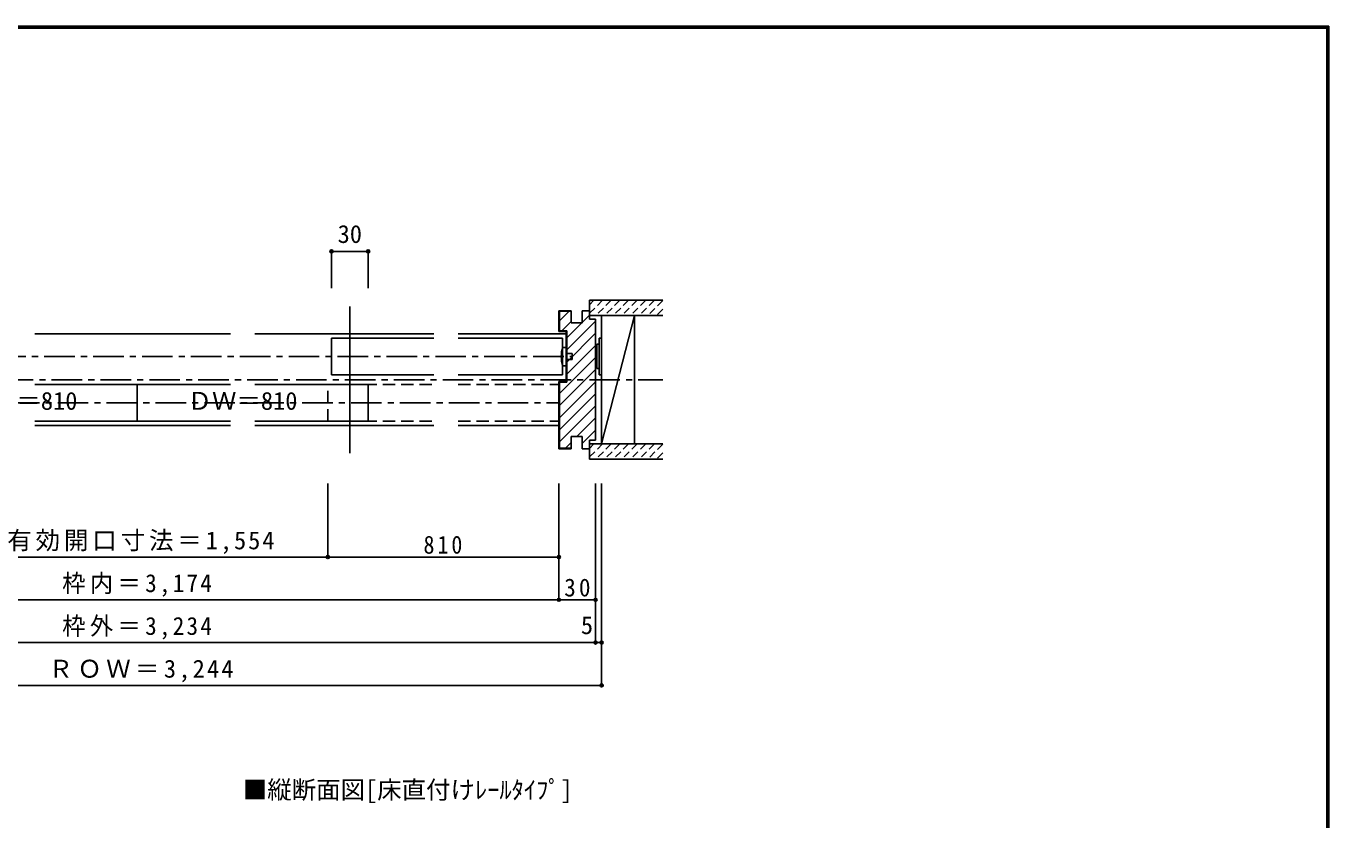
# Model space of a CAD drawing. Units: millimetres, scale not verified. Extents: x -973 to 977, y -718 to 696.
# Drawn here: x -89 to 977, y 46 to 696 of the extents above; entities that cross this region are included whole.
import ezdxf
from ezdxf.enums import TextEntityAlignment as Align

# ---------------------------------------------------------------- set-up
doc = ezdxf.new("R2010")
doc.units = ezdxf.units.MM
doc.header["$LTSCALE"] = 5
doc.header["$PDMODE"] = 32
doc.header["$PDSIZE"] = 2.5
for name, pattern in [('CHAIN1', [8, 5, -1, 1, -1]), ('DASHED1', [1.8, 1.2, -0.6]), ('DASHED2', [3, 2, -1])]:
    doc.linetypes.add(name, pattern=pattern)
for name, color, linetype in [('0-1_通り芯', 4, 'CHAIN1'), ('0-2_柱', 7, 'Continuous'), ('0-3_仕上', 2, 'Continuous'), ('0-4_枠', 3, 'Continuous'), ('0-6_扉', 6, 'Continuous'), ('0-7_金物', 7, 'Continuous'), ('0-A_文字', 3, 'Continuous'), ('0-B_寸法', 7, 'Continuous'), ('0-C_ﾊｯﾁ', 4, 'Continuous'), ('F-1_通り芯', 6, 'Continuous')]:
    doc.layers.add(name, color=color, linetype=linetype)
doc.styles.add('ＭＳ ゴシック', font='')
doc.styles.get('ＭＳ ゴシック').set_extended_font_data('MS Gothic')

msp = doc.modelspace()

# ---------------------------------------------------------------- linework, layer by layer
at = {"layer": '0-1_通り芯'}
for p, q in [((-354.316, 425.5), (357.698, 425.5)), ((-428.316, 406.5), (431.653, 406.5)), ((-343.316, 387.5), (346.698, 387.5))]:
    msp.add_line(p, q, dxfattribs=at)
at = {"layer": '0-2_柱'}
for p, q in [((381.684, 354), (408.684, 459)), ((381.684, 459), (381.684, 354))]:
    msp.add_line(p, q, dxfattribs=at)
msp.add_lwpolyline([(381.684, 354), (408.684, 354), (408.684, 459), (381.684, 459)], dxfattribs=at)
at = {"layer": '0-3_仕上'}
for p, q in [((371.684, 471.5), (371.684, 459)), ((431.684, 471.5), (371.684, 471.5)), ((431.684, 459), (371.684, 459)), ((371.684, 354), (371.684, 341.5)), ((431.684, 354), (371.684, 354)), ((431.684, 341.5), (371.684, 341.5))]:
    msp.add_line(p, q, dxfattribs=at)
at = {"layer": '0-4_枠'}
for p, q in [((346.698, 463), (346.698, 446)), ((356.698, 463), (346.698, 463)), ((347.198, 462.5), (347.198, 446.5)), ((356.698, 462.5), (347.198, 462.5)), ((356.698, 453), (356.698, 463)), ((365.698, 463), (371.698, 463)), ((371.698, 456), (371.698, 463)), ((371.698, 456), (376.698, 456)), ((376.698, 456), (376.698, 357)), ((352.698, 446), (346.698, 446)), ((353.198, 446.5), (347.198, 446.5)), ((352.698, 446), (352.698, 405)), ((353.198, 446.5), (353.198, 404.5)), ((352.698, 405), (346.698, 405)), ((346.698, 350), (346.698, 405)), ((353.198, 404.5), (347.198, 404.5)), ((347.198, 350.5), (347.198, 404.5)), ((356.698, 360), (356.698, 350)), ((371.698, 357), (371.698, 350)), ((371.698, 357), (376.698, 357)), ((356.698, 350), (346.698, 350)), ((356.698, 350.5), (347.198, 350.5)), ((365.698, 350), (371.698, 350))]:
    msp.add_line(p, q, dxfattribs=at)
at = {"layer": '0-4_枠', "color": 4}
for p, q in [((-82.066, 444), (77.932, 444)), ((97.932, 444), (244.416, 444)), ((264.416, 444), (352.698, 444)), ((-82.066, 369), (77.932, 369)), ((97.932, 369), (244.416, 369)), ((264.416, 369), (346.698, 369))]:
    msp.add_line(p, q, dxfattribs=at)
at = {"layer": '0-4_枠'}
for points in [[(356.698, 453), (365.698, 453), (365.698, 463)], [(356.698, 360), (365.698, 360), (365.698, 350)]]:
    msp.add_lwpolyline(points, dxfattribs=at)
at = {"layer": '0-6_扉', "color": 3}
msp.add_line((175.695, 466.5), (175.695, 346.5), dxfattribs=at)
at = {"layer": '0-6_扉'}
for p, q in [((160.695, 410.5), (160.695, 440.5)), ((160.695, 440.5), (244.416, 440.5)), ((264.416, 440.5), (349.698, 440.5)), ((349.698, 410.5), (349.698, 440.5)), ((160.695, 410.5), (244.416, 410.5)), ((264.416, 410.5), (349.698, 410.5)), ((-82.066, 402.5), (1.691, 402.5)), ((1.691, 402.5), (1.691, 372.5)), ((1.691, 402.5), (77.932, 402.5)), ((97.932, 402.5), (190.695, 402.5)), ((190.695, 402.5), (190.695, 372.5)), ((-82.066, 372.5), (1.691, 372.5)), ((1.691, 372.5), (77.932, 372.5)), ((97.932, 372.5), (190.695, 372.5))]:
    msp.add_line(p, q, dxfattribs=at)
at = {"layer": '0-6_扉', "color": 2, "linetype": 'DASHED2'}
for p, q in [((157.695, 372.5), (157.695, 402.5)), ((157.695, 402.5), (244.416, 402.5)), ((264.416, 402.5), (346.698, 402.5)), ((346.698, 372.5), (346.698, 402.5)), ((157.695, 372.5), (244.416, 372.5)), ((264.416, 372.5), (346.698, 372.5))]:
    msp.add_line(p, q, dxfattribs=at)
at = {"layer": '0-7_金物'}
for p, q in [((379.698, 410.568), (379.698, 440.568)), ((381.698, 440.568), (379.698, 440.568)), ((381.698, 410.568), (381.698, 440.568)), ((357.698, 428), (352.698, 428)), ((357.698, 423), (357.698, 428)), ((377.698, 434.568), (376.691, 434.568)), ((379.698, 435.568), (377.698, 435.568)), ((377.698, 415.568), (377.698, 435.568)), ((352.698, 418), (349.698, 418)), ((352.698, 423), (357.698, 423)), ((377.698, 416.568), (376.691, 416.568)), ((379.698, 415.568), (377.698, 415.568)), ((381.698, 410.568), (379.698, 410.568))]:
    msp.add_line(p, q, dxfattribs=at)
msp.add_lwpolyline([(349.698, 433), (352.698, 433), (352.698, 418)], dxfattribs=at)
msp.add_arc((377.323, 425.5), 28.625, 164.81071, 195.18929, dxfattribs=at)
at = {"layer": '0-B_寸法', "color": 4}
for p, q in [((160.695, 481.5), (160.695, 511.5)), ((160.695, 511.5), (190.695, 511.5)), ((190.695, 481.5), (190.695, 511.5)), ((157.695, 261.5), (157.695, 321.5)), ((346.698, 226.5), (346.698, 321.5)), ((376.698, 191.5), (376.698, 321.5)), ((381.684, 156.5), (381.684, 321.5)), ((-154.312, 261.5), (157.695, 261.5)), ((157.695, 261.5), (346.698, 261.5)), ((-343.316, 226.5), (346.698, 226.5)), ((346.698, 226.5), (376.698, 226.5)), ((376.698, 191.5), (-373.316, 191.5)), ((381.684, 191.5), (376.698, 191.5)), ((-378.316, 156.5), (381.684, 156.5))]:
    msp.add_line(p, q, dxfattribs=at)
at = {"layer": '0-B_寸法'}
for p in [(160.695, 511.5), (190.695, 511.5), (157.695, 261.5), (346.698, 261.5), (346.698, 226.5), (376.698, 226.5), (376.698, 191.5), (381.684, 191.5), (381.684, 156.5)]:
    msp.add_point(p, dxfattribs=at)
at = {"layer": '0-C_ﾊｯﾁ', "linetype": 'DASHED1'}
for p, q in [((382.405, 471.5), (371.684, 460.78)), ((375.334, 471.5), (371.684, 467.851)), ((389.476, 471.5), (376.976, 459)), ((396.547, 471.5), (384.047, 459)), ((403.618, 471.5), (391.118, 459)), ((410.689, 471.5), (398.189, 459)), ((417.76, 471.5), (405.26, 459)), ((424.831, 471.5), (412.331, 459)), ((431.684, 471.282), (419.402, 459)), ((431.684, 464.211), (426.473, 459)), ((382.405, 354), (371.684, 343.28)), ((375.334, 354), (371.684, 350.351)), ((389.476, 354), (376.976, 341.5)), ((396.547, 354), (384.047, 341.5)), ((403.618, 354), (391.118, 341.5)), ((410.689, 354), (398.189, 341.5)), ((417.76, 354), (405.26, 341.5)), ((424.831, 354), (412.331, 341.5)), ((431.684, 353.782), (419.402, 341.5)), ((431.684, 346.711), (426.473, 341.5))]:
    msp.add_line(p, q, dxfattribs=at)
at = {"layer": '0-C_ﾊｯﾁ'}
for p, q in [((355.089, 462.5), (347.198, 454.609)), ((371.698, 459.31), (365.698, 453.31)), ((356.698, 454.21), (348.988, 446.5)), ((376.698, 454.411), (353.198, 430.911)), ((365.388, 453), (353.198, 440.81)), ((376.698, 444.511), (353.198, 421.011)), ((376.698, 434.612), (353.198, 411.112)), ((376.698, 424.712), (347.198, 395.212)), ((376.698, 414.813), (347.198, 385.313)), ((376.698, 404.914), (347.198, 375.414)), ((376.698, 395.014), (347.198, 365.514)), ((376.698, 385.115), (347.198, 355.615)), ((376.698, 375.215), (361.483, 360)), ((376.698, 365.316), (365.698, 354.316)), ((356.698, 355.215), (351.983, 350.5)), ((371.698, 350.416), (371.282, 350))]:
    msp.add_line(p, q, dxfattribs=at)
at = {"layer": 'F-1_通り芯'}
for p, q in [((-973.347, 695.833), (976.653, 695.833)), ((-973.347, 695), (976.653, 695)), ((-973.347, 694.167), (976.653, 694.167)), ((974.986, 695.833), (974.986, -700.833)), ((975.82, 695.833), (975.82, -700.833)), ((976.653, 695.833), (976.653, -700.833))]:
    msp.add_line(p, q, dxfattribs=at)

# ---------------------------------------------------------------- texts
at = {"layer": '0-A_文字', "color": 7, "style": 'ＭＳ ゴシック'}
msp.add_text('■縦断面図[床直付けﾚｰﾙﾀｲﾌﾟ]', height=14.66, dxfattribs=at).set_placement((88.125, 59.319), align=Align.BOTTOM_LEFT)
at = {"layer": '0-B_寸法', "style": 'ＭＳ ゴシック'}
for s, p in [('30', (165.695, 514)), ('ＤＷ＝810', (-137.066, 377.5)), ('ＤＷ＝810', (42.932, 377.5)), ('5', (364.698, 194))]:
    msp.add_text(s, height=14.66, dxfattribs=at).set_placement(p, align=Align.BOTTOM_LEFT)
at = {"layer": '0-B_寸法', "char_height": 14.66, "attachment_point": 7, "style": 'ＭＳ ゴシック'}
for s, insert in [('\\T1.16;有効開口寸法＝1,554', (-104.559, 264)), ('\\T1.27;\\W0.9;810', (235.946, 264)), ('\\T1.19;\\W0.95;枠内＝3,174', (-59.566, 229)), ('\\T1.27;\\W0.95;30', (351.073, 229)), ('\\T1.19;\\W0.95;枠外＝3,234', (-59.566, 194)), ('\\T1.18;ＲＯＷ＝3,244', (-70.816, 159))]:
    msp.add_mtext(s, dxfattribs=dict(at, insert=insert))

doc.saveas('drawing.dxf')
